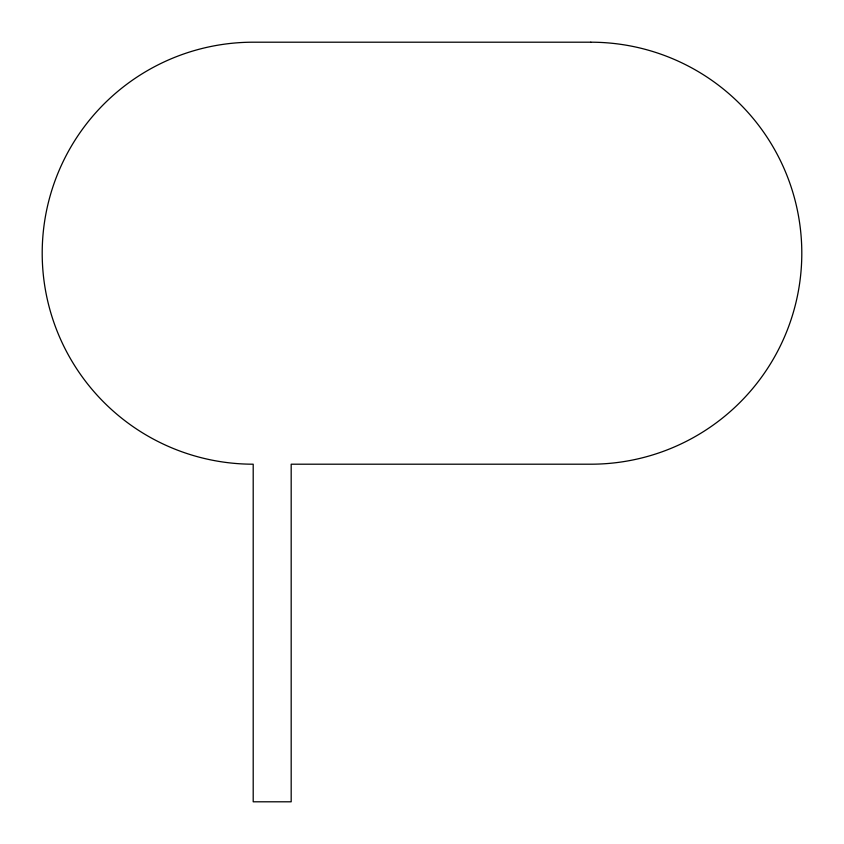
<?xml version="1.0" encoding="UTF-8"?>
<svg xmlns="http://www.w3.org/2000/svg" width="844" height="844" viewBox="0 0 844 844"><rect width="100%" height="100%" fill="white"/><g stroke="black" fill="none" stroke-linecap="round" stroke-linejoin="round"><path stroke-width="1.27" d="M590.8 42.2L253.2 42.2A211 211 0 0 0 42.2 253.2A211 211 0 0 0 253.2 464.2L253.2 801.8L291.18 801.8L291.18 464.2L590.8 464.2A211 211 0 0 0 801.8 253.2A211 211 0 0 0 590.8 42.2"/></g></svg>
